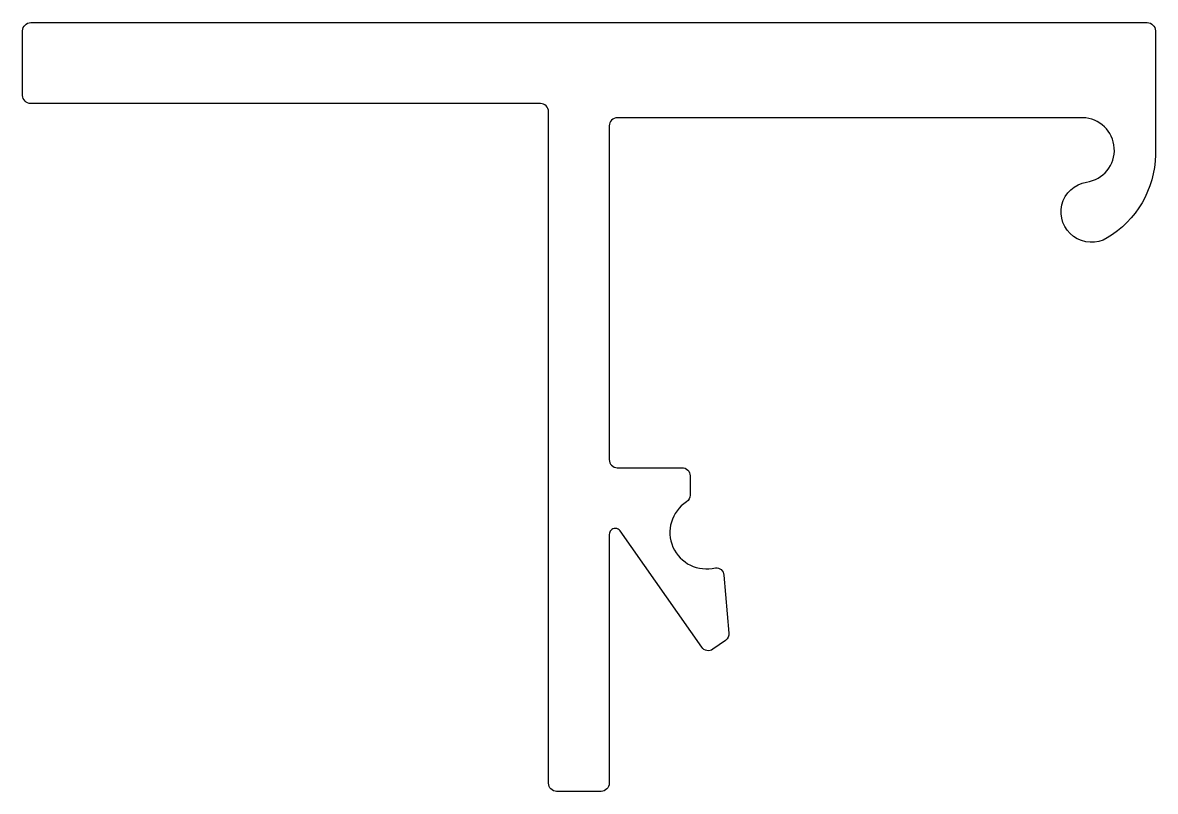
# Model space of a CAD drawing. Extents: x 66.8 to 150.8, y 100.2 to 157.2.
import ezdxf

# ---------------------------------------------------------------- set-up
doc = ezdxf.new("R2010")
doc.units = 0
doc.layers.get('0').update_dxf_attribs({"linetype": 'CONTINUOUS'})

msp = doc.modelspace()

# ---------------------------------------------------------------- linework, layer by layer
at = {"color": 0}
msp.add_lwpolyline([(110.754, 119.733, 0.414214), (110.304, 119.283), (110.304, 100.833, -0.414214), (109.704, 100.233), (106.404, 100.233, -0.414214), (105.804, 100.833), (105.804, 150.633, 0.414214), (105.204, 151.233), (67.404, 151.233, -0.414214), (66.804, 151.833), (66.804, 156.633, -0.414214), (67.404, 157.233), (150.204, 157.233, -0.414214), (150.804, 156.633), (150.804, 147.436, -0.261592), (147.223, 141.265, -1.210872), (145.704, 145.414, 0.923892), (145.41, 150.183), (110.904, 150.183, 0.414214), (110.304, 149.583), (110.304, 124.833, 0.414214), (110.904, 124.233), (115.704, 124.233, -0.414214), (116.304, 123.633), (116.304, 122.199, -0.253709), (116.032, 121.696, 0.849566), (118.178, 116.819, -0.405361), (118.81, 116.272), (119.186, 111.972, -0.267949), (118.933, 111.428), (117.996, 110.772, -0.414214), (117.16, 110.919), (111.123, 119.541, 0.244698)], format="xyb", close=True, dxfattribs=at)

doc.saveas('drawing.dxf')
